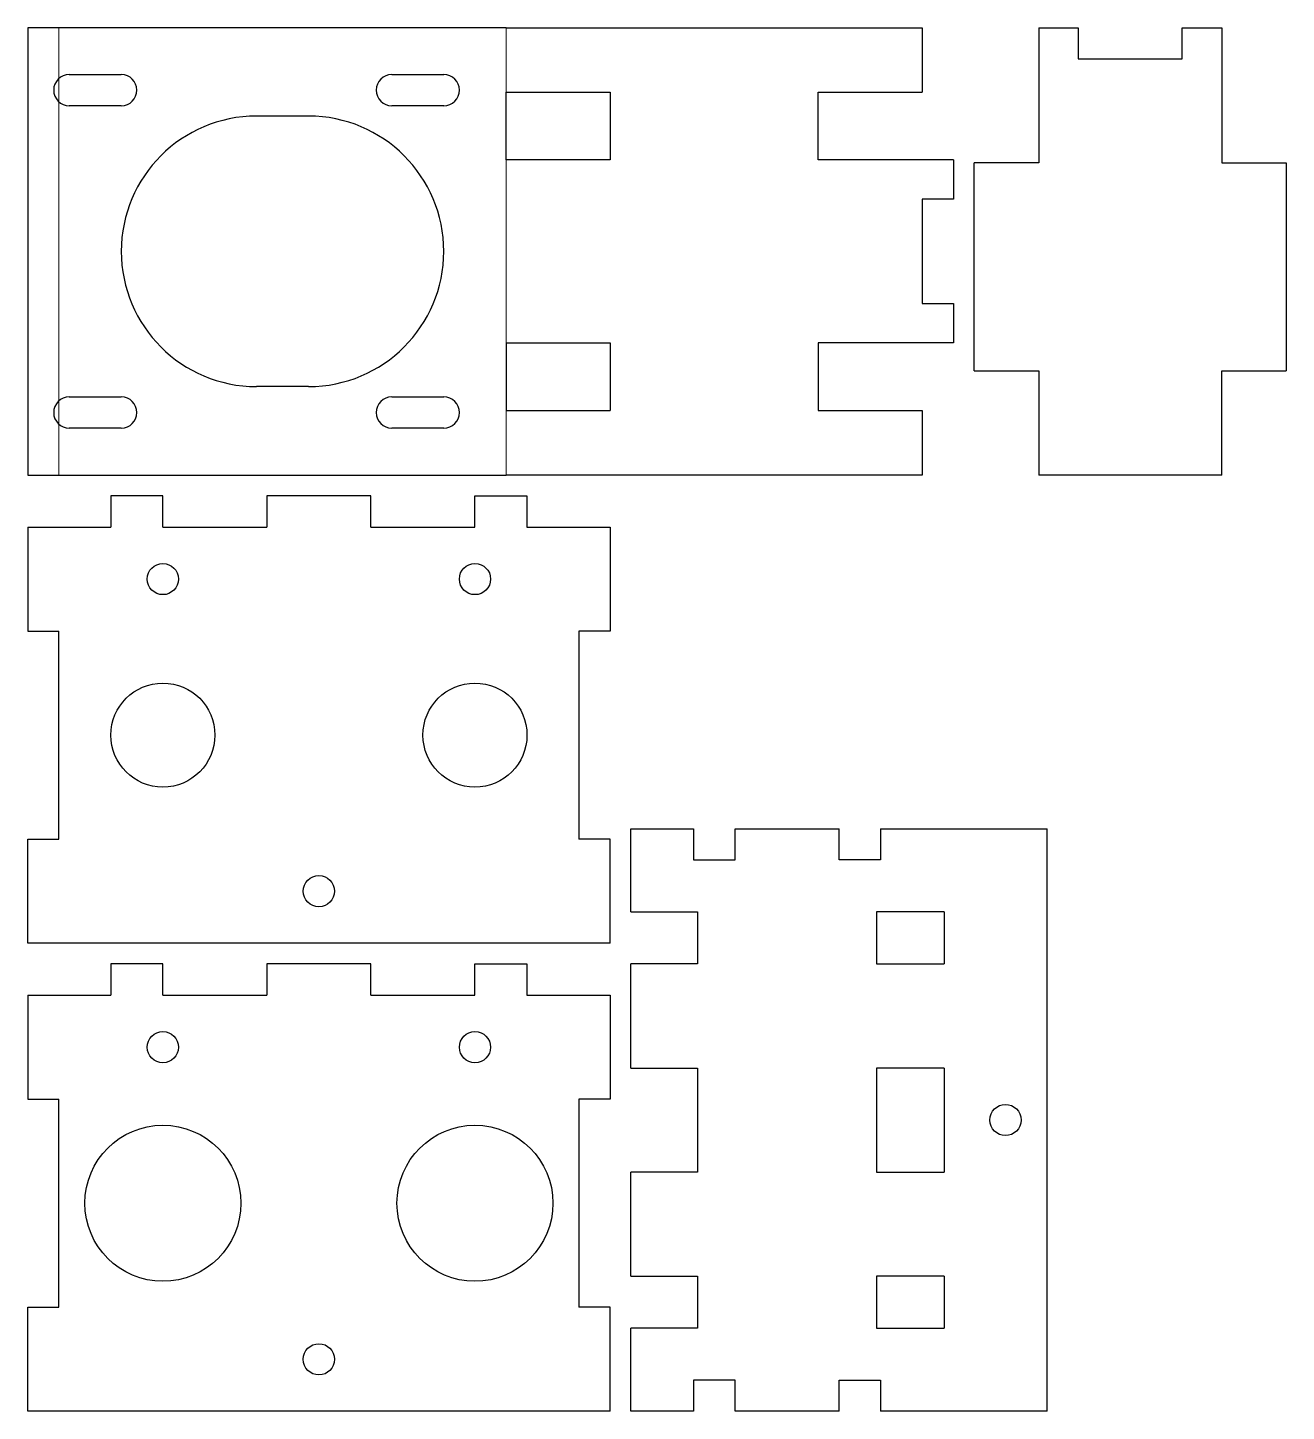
# Model space of a CAD drawing. Header units: millimetres. Extents: x -100 to 21, y -200 to -67.
import ezdxf

# ---------------------------------------------------------------- set-up
doc = ezdxf.new("R2010")
doc.units = ezdxf.units.MM
doc.layers.get('0').update_dxf_attribs({"linetype": 'CONTINUOUS', "lineweight": 25, "true_color": 0x000000})
doc.layers.add('Dimension', color=5, linetype='CONTINUOUS', lineweight=0, true_color=0x0000ff)

msp = doc.modelspace()

# ---------------------------------------------------------------- linework, layer by layer
for p, q in [((-100, -67), (-100, -110)), ((-54, -67), (-100, -67)), ((-54, -67), (-14, -67)), ((-14, -67), (-14, -73.2)), ((-2.8, -67), (1, -67)), ((-2.8, -67), (-2.8, -80)), ((1, -67), (1, -70)), ((11, -70), (11, -67)), ((11, -67), (14.8, -67)), ((14.8, -67), (14.8, -80)), ((1, -70), (11, -70)), ((-96, -71.5), (-91, -71.5)), ((-65, -71.5), (-60, -71.5)), ((-54, -73.2), (-44, -73.2)), ((-54, -79.7), (-54, -73.2)), ((-44, -73.2), (-44, -79.7)), ((-24, -73.2), (-14, -73.2)), ((-24, -79.7), (-24, -73.2)), ((-91, -74.5), (-96, -74.5)), ((-73, -75.5), (-78, -75.5)), ((-60, -74.5), (-65, -74.5)), ((-44, -79.7), (-54, -79.7)), ((-11, -79.7), (-24, -79.7)), ((-11, -79.7), (-11, -83.5)), ((-9, -100), (-9, -80)), ((-2.8, -80), (-9, -80)), ((14.8, -80), (21, -80)), ((21, -80), (21, -100)), ((-11, -83.5), (-14, -83.5)), ((-14, -83.5), (-14, -93.5)), ((-14, -93.5), (-11, -93.5)), ((-11, -93.5), (-11, -97.3)), ((-54, -97.3), (-44, -97.3)), ((-54, -97.3), (-54, -103.8)), ((-44, -97.3), (-44, -103.8)), ((-11, -97.3), (-24, -97.3)), ((-24, -97.3), (-24, -103.8)), ((-9, -100), (-2.8, -100)), ((-2.8, -100), (-2.8, -110)), ((14.8, -100), (21, -100)), ((14.8, -110), (14.8, -100)), ((-73, -101.5), (-78, -101.5)), ((-96, -102.5), (-91, -102.5)), ((-65, -102.5), (-60, -102.5)), ((-54, -103.8), (-44, -103.8)), ((-24, -103.8), (-14, -103.8)), ((-14, -103.8), (-14, -110)), ((-91, -105.5), (-96, -105.5)), ((-60, -105.5), (-65, -105.5)), ((-100, -110), (-54, -110)), ((-14, -110), (-54, -110)), ((14.8, -110), (-2.8, -110)), ((-92, -112), (-92, -115)), ((-87, -112), (-92, -112)), ((-87, -115), (-87, -112)), ((-67, -112), (-77, -112)), ((-77, -112), (-77, -115)), ((-67, -115), (-67, -112)), ((-57, -115), (-57, -112)), ((-57, -112), (-52, -112)), ((-52, -112), (-52, -115)), ((-100, -115), (-100, -125)), ((-100, -115), (-92, -115)), ((-87, -115), (-77, -115)), ((-67, -115), (-57, -115)), ((-52, -115), (-44, -115)), ((-44, -115), (-44, -125)), ((-100, -125), (-97, -125)), ((-97, -145), (-97, -125)), ((-44, -125), (-47, -125)), ((-47, -125), (-47, -145)), ((-42, -144), (-36, -144)), ((-42, -152), (-42, -144)), ((-36, -144), (-36, -147)), ((-32, -147), (-32, -144)), ((-32, -144), (-22, -144)), ((-22, -147), (-22, -144)), ((-18, -144), (-18, -147)), ((-18, -144), (-2, -144)), ((-2, -200), (-2, -144)), ((-100, -155), (-100, -145)), ((-100, -145), (-97, -145)), ((-44, -145), (-47, -145)), ((-44, -155), (-44, -145)), ((-36, -147), (-32, -147)), ((-18, -147), (-22, -147)), ((-42, -152), (-35.6, -152)), ((-35.6, -152), (-35.6, -157)), ((-18.4, -152), (-18.4, -157)), ((-11.9, -152), (-18.4, -152)), ((-11.9, -152), (-11.9, -157)), ((-44, -155), (-100, -155)), ((-92, -157), (-92, -160)), ((-87, -157), (-92, -157)), ((-87, -160), (-87, -157)), ((-67, -157), (-77, -157)), ((-77, -157), (-77, -160)), ((-67, -160), (-67, -157)), ((-57, -160), (-57, -157)), ((-57, -157), (-52, -157)), ((-52, -157), (-52, -160)), ((-42, -167), (-42, -157)), ((-35.6, -157), (-42, -157)), ((-18.4, -157), (-11.9, -157)), ((-100, -160), (-100, -170)), ((-100, -160), (-92, -160)), ((-87, -160), (-77, -160)), ((-67, -160), (-57, -160)), ((-52, -160), (-44, -160)), ((-44, -160), (-44, -170)), ((-42, -167), (-35.6, -167)), ((-35.6, -167), (-35.6, -177)), ((-18.4, -167), (-18.4, -177)), ((-11.9, -167), (-18.4, -167)), ((-11.9, -167), (-11.9, -177)), ((-100, -170), (-97, -170)), ((-97, -190), (-97, -170)), ((-44, -170), (-47, -170)), ((-47, -170), (-47, -190)), ((-42, -187), (-42, -177)), ((-35.6, -177), (-42, -177)), ((-18.4, -177), (-11.9, -177)), ((-42, -187), (-35.6, -187)), ((-35.6, -187), (-35.6, -192)), ((-18.4, -187), (-18.4, -192)), ((-11.9, -187), (-18.4, -187)), ((-11.9, -187), (-11.9, -192)), ((-100, -200), (-100, -190)), ((-100, -190), (-97, -190)), ((-44, -190), (-47, -190)), ((-44, -200), (-44, -190)), ((-35.6, -192), (-42, -192)), ((-42, -200), (-42, -192)), ((-18.4, -192), (-11.9, -192)), ((-32, -197), (-36, -197)), ((-36, -197), (-36, -200)), ((-32, -200), (-32, -197)), ((-22, -200), (-22, -197)), ((-22, -197), (-18, -197)), ((-18, -197), (-18, -200)), ((-44, -200), (-100, -200)), ((-36, -200), (-42, -200)), ((-22, -200), (-32, -200)), ((-2, -200), (-18, -200))]:
    msp.add_line(p, q)
for centre, radius in [((-87, -120), 1.5), ((-57, -120), 1.5), ((-87, -135), 5), ((-57, -135), 5), ((-72, -150), 1.5), ((-87, -165), 1.5), ((-57, -165), 1.5), ((-6, -172), 1.5), ((-87, -180), 7.5), ((-57, -180), 7.5), ((-72, -195), 1.5)]:
    msp.add_circle(centre, radius)
for centre, radius, start, end in [((-96, -73), 1.5, 90, 270), ((-91, -73), 1.5, 270, 90), ((-65, -73), 1.5, 90, 270), ((-60, -73), 1.5, 270, 90), ((-78, -88.5), 13, 90, 270), ((-73, -88.5), 13, 270, 90), ((-96, -104), 1.5, 90, 270), ((-91, -104), 1.5, 270, 90), ((-65, -104), 1.5, 90, 270), ((-60, -104), 1.5, 270, 90)]:
    msp.add_arc(centre, radius, start, end)
at = {"layer": 'Dimension'}
for p, q in [((-97, -110), (-97, -67)), ((-97, -67), (-54, -67)), ((-54, -67), (-54, -110)), ((-54, -110), (-97, -110))]:
    msp.add_line(p, q, dxfattribs=at)

doc.saveas('drawing.dxf')
